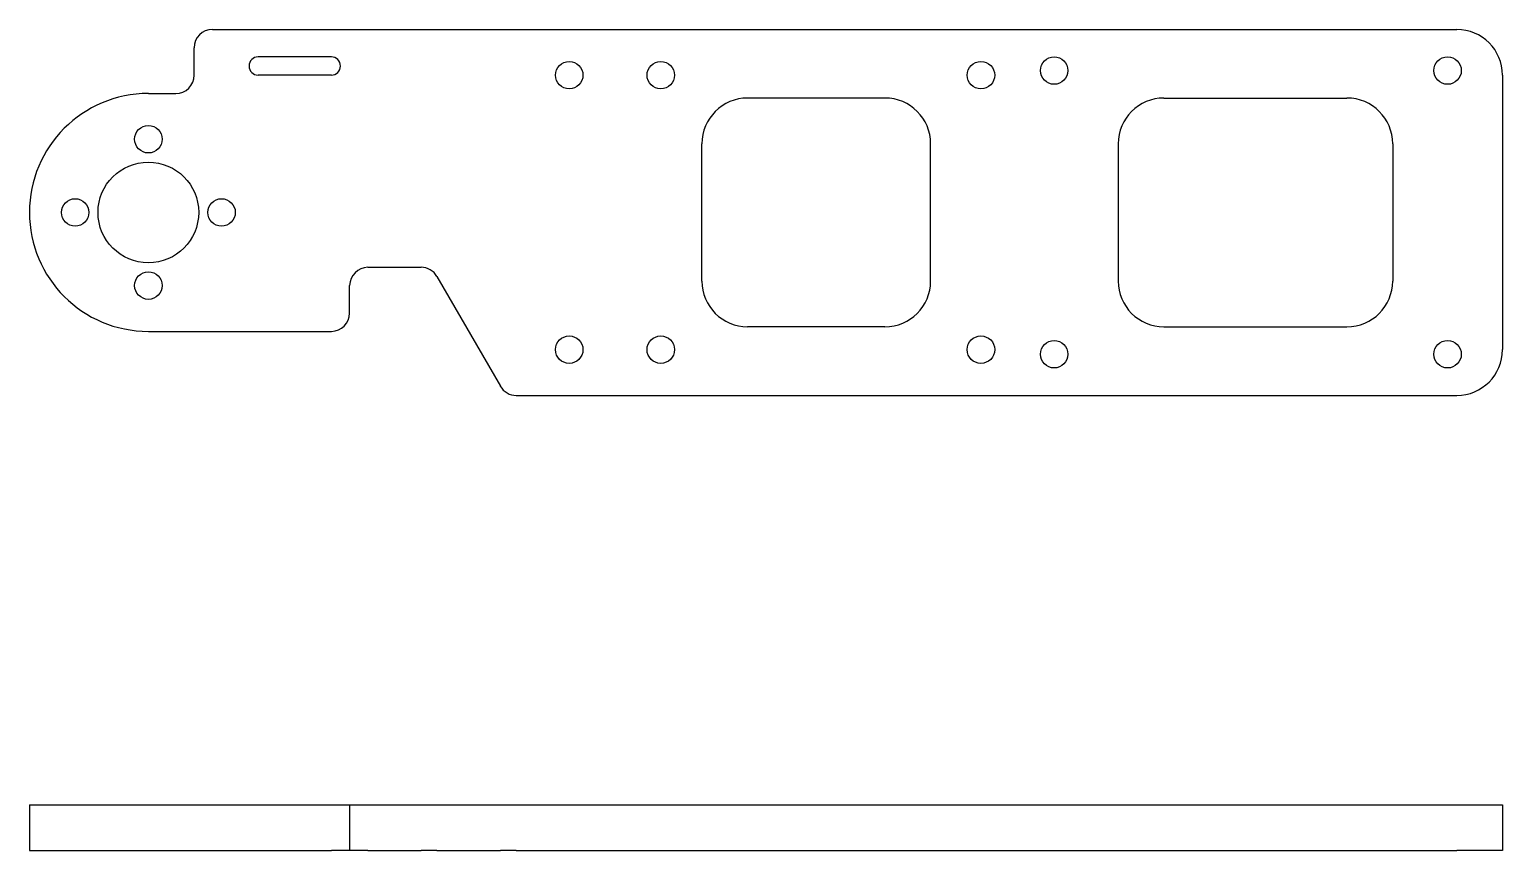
# Model space of a CAD drawing. Header units: millimetres. Extents: x 71 to 232, y 112 to 202.
import ezdxf

# ---------------------------------------------------------------- set-up
doc = ezdxf.new("R2010")
doc.units = ezdxf.units.MM
doc.layers.add('NetDam', color=7, linetype='Continuous', lineweight=35)

msp = doc.modelspace()

# ---------------------------------------------------------------- linework, layer by layer
at = {"layer": 'NetDam', "color": 7, "linetype": 'Continuous', "lineweight": 25}
for p, q in [((91.26, 201.75), (227.26, 201.75)), ((89.26, 196.75), (89.26, 199.75)), ((104.26, 198.75), (96.26, 198.75)), ((104.26, 196.75), (96.26, 196.75)), ((232.26, 196.75), (232.26, 166.75)), ((84.26, 194.75), (87.26, 194.75)), ((164.76, 194.25), (149.76, 194.25)), ((195.26, 194.25), (215.26, 194.25)), ((144.76, 174.25), (144.76, 189.25)), ((169.76, 174.25), (169.76, 189.25)), ((190.26, 189.25), (190.26, 174.25)), ((220.26, 189.25), (220.26, 174.25)), ((108.26, 175.75), (114.07, 175.75)), ((115.8, 174.75), (122.73, 162.75)), ((106.26, 170.75), (106.26, 173.75)), ((164.76, 169.25), (149.76, 169.25)), ((195.26, 169.25), (215.26, 169.25)), ((84.26, 168.75), (104.26, 168.75)), ((124.46, 161.75), (227.26, 161.75)), ((71.26, 117), (71.26, 112)), ((71.26, 117), (84.26, 117)), ((84.26, 117), (104.26, 117)), ((104.26, 117), (106.26, 117)), ((106.26, 117), (106.26, 112)), ((106.26, 117), (108.26, 117)), ((108.26, 117), (114.07, 117)), ((114.07, 117), (115.8, 117)), ((115.8, 117), (122.73, 117)), ((122.73, 117), (124.46, 117)), ((124.46, 117), (227.26, 117)), ((227.26, 117), (232.26, 117)), ((232.26, 117), (232.26, 112)), ((71.26, 112), (84.26, 112)), ((84.26, 112), (104.26, 112)), ((106.26, 112), (104.26, 112)), ((108.26, 112), (106.26, 112)), ((108.26, 112), (114.07, 112)), ((115.8, 112), (114.07, 112)), ((115.8, 112), (122.73, 112)), ((124.46, 112), (122.73, 112)), ((124.46, 112), (227.26, 112)), ((232.26, 112), (227.26, 112))]:
    msp.add_line(p, q, dxfattribs=at)
for centre, radius in [((130.26, 196.75), 1.5), ((140.26, 196.75), 1.5), ((175.26, 196.75), 1.5), ((183.26, 197.25), 1.5), ((226.26, 197.25), 1.5), ((84.26, 189.75), 1.5), ((84.26, 181.75), 5.5), ((76.26, 181.75), 1.5), ((92.26, 181.75), 1.5), ((84.26, 173.75), 1.5), ((130.26, 166.75), 1.5), ((140.26, 166.75), 1.5), ((175.26, 166.75), 1.5), ((183.26, 166.25), 1.5), ((226.26, 166.25), 1.5)]:
    msp.add_circle(centre, radius, dxfattribs=at)
for centre, radius, start, end in [((91.26, 199.75), 2, 90, 180), ((227.26, 196.75), 5, 0, 90), ((96.26, 197.75), 1, 90, 270), ((104.26, 197.75), 1, 270, 90), ((87.26, 196.75), 2, 270, 0), ((84.26, 181.75), 13, 90, 270), ((149.76, 189.25), 5, 90, 180), ((164.76, 189.25), 5, 0, 90), ((195.26, 189.25), 5, 90, 180), ((215.26, 189.25), 5, 0, 90), ((108.26, 173.75), 2, 90, 180), ((114.07, 173.75), 2, 30, 90), ((149.76, 174.25), 5, 180, 270), ((164.76, 174.25), 5, 270, 0), ((195.26, 174.25), 5, 180, 270), ((215.26, 174.25), 5, 270, 0), ((104.26, 170.75), 2, 270, 0), ((227.26, 166.75), 5, 270, 0), ((124.46, 163.75), 2, 210, 270)]:
    msp.add_arc(centre, radius, start, end, dxfattribs=at)

doc.saveas('drawing.dxf')
